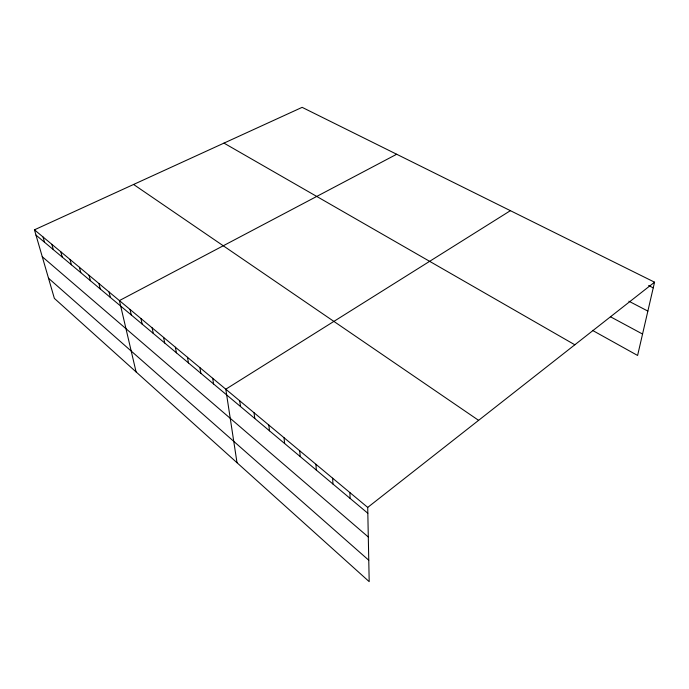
<?xml version="1.0" encoding="UTF-8"?>
<svg xmlns="http://www.w3.org/2000/svg" width="689" height="689" viewBox="0 0 689 689"><rect width="100%" height="100%" fill="white"/><g stroke="black" fill="none" stroke-linecap="round" stroke-linejoin="round"><path stroke-width="1.03" d="M34.45 229.825L367.711 507.414L369.192 581.654L54.362 298.38L34.45 229.825L302.135 107.346L654.55 282.189L637.601 355.464L592.445 330.35M367.711 507.414L654.55 282.189M510.403 210.67L225.794 389.207L237.016 462.724M396.675 154.25L119.404 300.585L136.086 371.922M648.616 285.547L653.241 287.864M628.868 301.214L647.867 311.083M610.402 316.733L642.561 334.053M223.968 143.114L574.824 344.784M133.588 184.463L478.597 420.342M35.983 235.095L367.823 513.253M42.27 256.739L368.296 536.998M48.514 278.244L368.761 560.226M43.037 236.982L44.544 242.278M51.813 244.294L53.303 249.616M60.796 251.778L62.26 257.126M69.994 259.434L71.432 264.817M79.407 267.272L80.82 272.68M89.045 275.307L90.431 280.742M98.915 283.523L100.275 288.992M109.034 291.955L110.361 297.441M130.032 309.439L131.28 314.985M140.926 318.525L142.149 324.088M152.114 327.835L153.285 333.424M163.586 337.395L164.723 343.01M175.368 347.204L176.453 352.846M187.468 357.281L188.502 362.948M199.896 367.633L200.878 373.317M212.668 378.278L213.599 383.98M239.712 400.8L240.521 406.553M254.043 412.745L254.792 418.507M268.813 425.044L269.485 430.823M284.032 437.722L284.626 443.509M299.724 450.787L300.232 456.6M315.915 464.274L316.329 470.096M332.623 478.192L332.951 484.022M349.874 492.566L350.107 498.397"/></g></svg>
